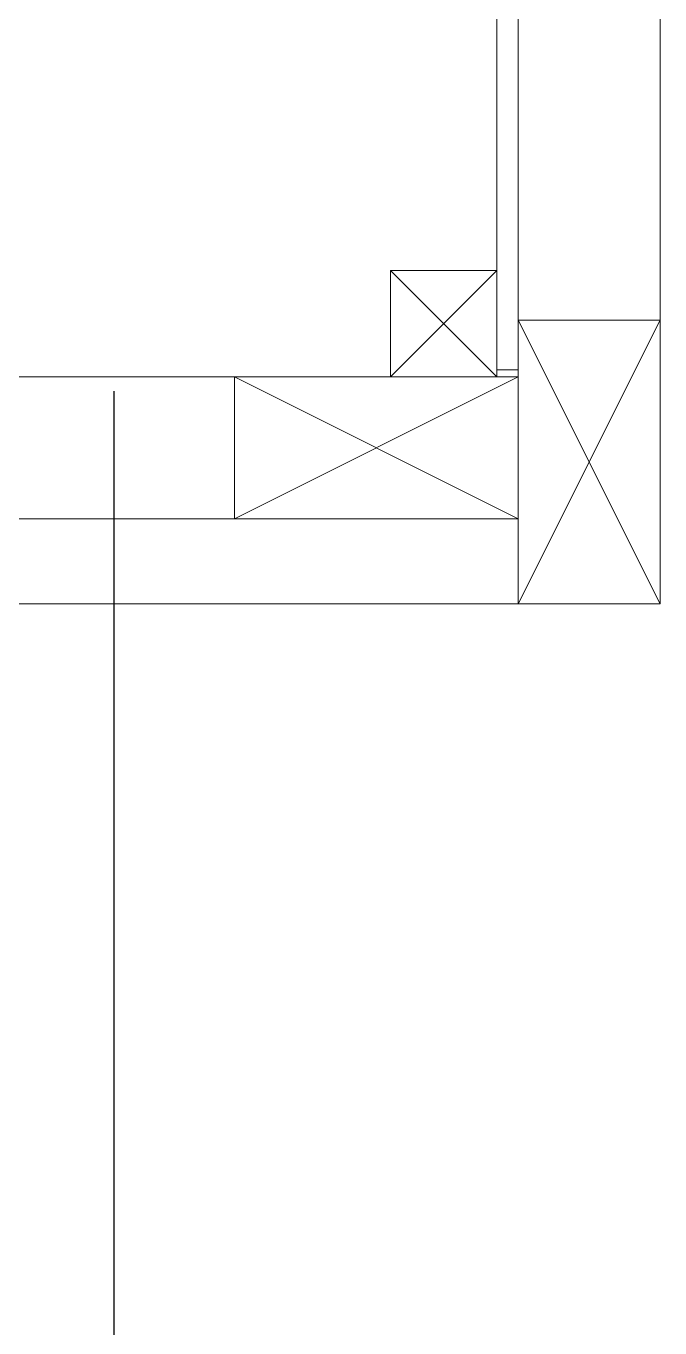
# Model space of a CAD drawing. Header units: millimetres. Extents: x 54215 to 67697, y 23496 to 56611.
# Drawn here: x 56964.65 to 56973.59, y 41079.76 to 41098.11 of the extents above; entities that cross this region are included whole.
import ezdxf

# ---------------------------------------------------------------- set-up
doc = ezdxf.new("R2010")
doc.units = ezdxf.units.MM
for name, color, linetype, lineweight in [('- 0.25', 43, 'Continuous', 25), ('no3_cam kesit arka', 141, 'Continuous', 18), ('no3_duvar kaplama', 8, 'Continuous', 0), ('no3_kutuprofil kesit', 74, 'Continuous', 18)]:
    doc.layers.add(name, color=color, linetype=linetype, lineweight=lineweight)
doc.layers.add('no3_alçıpan kesit', color=7, linetype='Continuous', lineweight=20, true_color=0xf5003d)

# ---------------------------------------------------------------- blocks, each defined once
blk = doc.blocks.new('sistemmm')
at = {"layer": '- 0.25'}
blk.add_line((11545.354, 23713.957), (11545.354, 23600.12), dxfattribs=at)
at = {"layer": 'no3_alçıpan kesit'}
for p, q in [((11555.354, 23715.157), (11539.654, 23715.157)), ((11555.354, 23713.957), (11539.654, 23713.957))]:
    blk.add_line(p, q, dxfattribs=at)
at = {"layer": 'no3_cam kesit arka'}
blk.add_lwpolyline([(11539.654, 23760.657), (11539.654, 23717.257), (11539.954, 23717.257), (11539.954, 23760.657)], close=True, dxfattribs=at)
at = {"layer": 'no3_duvar kaplama'}
for p, q in [((11537.654, 23717.957), (11537.654, 23759.957)), ((11543.654, 23717.157), (11548.954, 23717.157))]:
    blk.add_line(p, q, dxfattribs=at)
at = {"layer": 'no3_kutuprofil kesit'}
for p, q in [((11539.954, 23717.157), (11541.454, 23718.657)), ((11541.454, 23717.157), (11539.954, 23718.657)), ((11537.654, 23717.957), (11539.654, 23713.957)), ((11537.654, 23713.957), (11539.654, 23717.957)), ((11543.654, 23717.157), (11539.654, 23715.157)), ((11539.654, 23717.157), (11543.654, 23715.157))]:
    blk.add_line(p, q, dxfattribs=at)
for points in [[(11539.954, 23717.157), (11541.454, 23717.157), (11541.454, 23718.657), (11539.954, 23718.657)], [(11539.654, 23713.957), (11537.654, 23713.957), (11537.654, 23717.957), (11539.654, 23717.957)], [(11539.654, 23715.157), (11539.654, 23717.157), (11543.654, 23717.157), (11543.654, 23715.157)]]:
    blk.add_lwpolyline(points, close=True, dxfattribs=at)

msp = doc.modelspace()

# ---------------------------------------------------------------- linework, layer by layer
at = {"layer": '- 0.25'}
msp.add_line((56965.888, 41092.963), (56965.888, 40976.126), dxfattribs=at)

# ---------------------------------------------------------------- block references
at = {"xscale": -1}
msp.add_blockref('sistemmm', (68511.243, 17376.006), dxfattribs=at)

doc.saveas('drawing.dxf')
